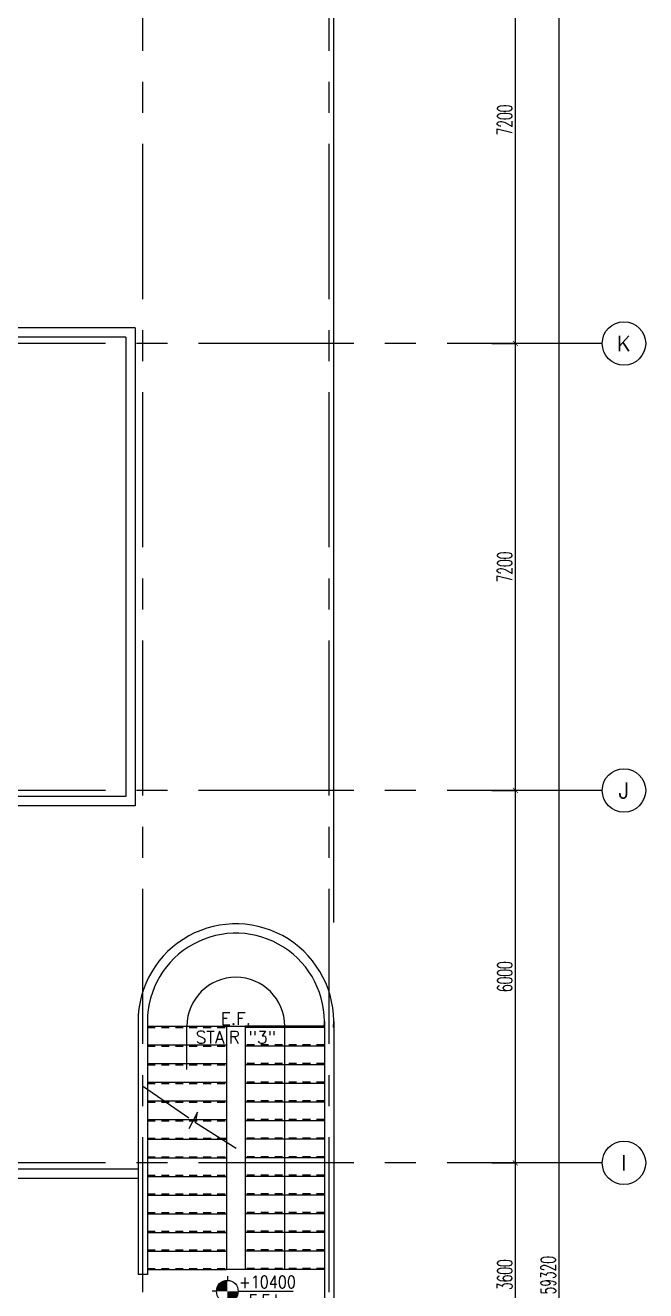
# Model space of a CAD drawing. Extents: x 0 to 93, y -1.5 to 78.
# Drawn here: x 82.98 to 92.97, y 34.56 to 54.94 of the extents above; entities that cross this region are included whole.
import ezdxf
from ezdxf.enums import TextEntityAlignment as Align

# ---------------------------------------------------------------- set-up
doc = ezdxf.new("R2010")
doc.units = 0
doc.header["$MEASUREMENT"] = 0
doc.header["$PDMODE"] = 34
doc.linetypes.add('CENTERX2', pattern=[4, 2.5, -0.5, 0.5, -0.5])
doc.linetypes.add('HIDDEN2', pattern=[0.1875, 0.125, -0.0625])
doc.layers.get('0').update_dxf_attribs({"color": 11, "linetype": 'CONTINUOUS'})
doc.layers.get('DEFPOINTS').update_dxf_attribs({"color": 11, "linetype": 'CONTINUOUS'})
for name, color, linetype in [('AX-CR', 11, 'CONTINUOUS'), ('AX-DIM', 11, 'CONTINUOUS'), ('AX-TXT', 11, 'CONTINUOUS'), ('AXES', 11, 'CENTERX2'), ('LEV-PL', 11, 'CONTINUOUS'), ('PROJ-L', 11, 'CONTINUOUS'), ('RM-NAME', 11, 'CONTINUOUS'), ('ROOF', 11, 'CONTINUOUS'), ('STR', 11, 'CONTINUOUS'), ('WALL', 11, 'CONTINUOUS')]:
    doc.layers.add(name, color=color, linetype=linetype)
doc.styles.add('ROMANS', font='ROMANS.shx', dxfattribs={"width": 0.6})
doc.styles.add('S', font='ROMANS.SHX')
doc.dimstyles.new('DIM-OUT', dxfattribs={"dimscale": 0, "dimtxt": 0.24, "dimasz": 0.08, "dimexe": 0.02, "dimexo": 0.02, "dimgap": 0.05, "dimtad": 1, "dimdec": 0, "dimlfac": 1000, "dimzin": 0, "dimdsep": 46, "dimtxsty": 'ROMANS', "dimblk1": 'ARCHTICK', "dimblk2": 'ARCHTICK', "dimsah": 1, "dimcen": 0.01, "dimdle": 0.08, "dimclrd": 7, "dimclre": 7, "dimclrt": 2, "dimadec": 0, "dimazin": 0, "dimtp": 2, "dimtm": 2, "dimtfac": 0.114286, "dimtdec": 0, "dimtix": 1, "dimtmove": 2, "dimatfit": 3, "dimldrblk": 'ARCHTICK', "dimfxl": 0, "dimtolj": 1, "dimtzin": 0, "dimarcsym": 0})

# ---------------------------------------------------------------- blocks, each defined once
blk = doc.blocks.new('_ARCHTICK')
at = {"color": 0, "linetype": 'ByBlock', "const_width": 0.15}
blk.add_lwpolyline([(-0.5, -0.5), (0.5, 0.5)], dxfattribs=at)
blk = doc.blocks.new('*D177')
at = {"layer": 'AX-DIM', "color": 7, "lineweight": -2}
for p, q in [((90.492, 49.82), (90.892, 49.82)), ((90.872, 49.9), (90.872, 42.54)), ((90.492, 42.62), (90.892, 42.62))]:
    blk.add_line(p, q, dxfattribs=at)
at = {"layer": 'DEFPOINTS', "color": 0}
for p in [(90.472, 49.82), (90.472, 42.62), (90.872, 42.62)]:
    blk.add_point(p, dxfattribs=at)
at = {"layer": 'AX-DIM', "color": 7, "lineweight": -2, "xscale": 0.08, "yscale": 0.08, "zscale": 0.08}
for p, rotation in [((90.872, 49.82), 90), ((90.872, 42.62), 270)]:
    blk.add_blockref('_ARCHTICK', p, dxfattribs=dict(at, rotation=rotation))
at = {"layer": 'AX-DIM', "color": 2, "insert": (90.702, 46.22), "char_height": 0.24, "attachment_point": 5, "rotation": 90, "style": 'ROMANS'}
blk.add_mtext('\\A1;7200', dxfattribs=at)
blk = doc.blocks.new('*D176')
at = {"layer": 'AX-DIM', "color": 7, "lineweight": -2}
for p, q in [((90.872, 57.1), (90.872, 49.74)), ((90.492, 57.02), (90.892, 57.02)), ((90.492, 49.82), (90.892, 49.82))]:
    blk.add_line(p, q, dxfattribs=at)
at = {"layer": 'DEFPOINTS', "color": 0}
for p in [(90.472, 57.02), (90.472, 49.82), (90.872, 49.82)]:
    blk.add_point(p, dxfattribs=at)
at = {"layer": 'AX-DIM', "color": 7, "lineweight": -2, "xscale": 0.08, "yscale": 0.08, "zscale": 0.08}
for p, rotation in [((90.872, 57.02), 90), ((90.872, 49.82), 270)]:
    blk.add_blockref('_ARCHTICK', p, dxfattribs=dict(at, rotation=rotation))
at = {"layer": 'AX-DIM', "color": 2, "insert": (90.702, 53.42), "char_height": 0.24, "attachment_point": 5, "rotation": 90, "style": 'ROMANS'}
blk.add_mtext('\\A1;7200', dxfattribs=at)
blk = doc.blocks.new('*D175')
at = {"layer": 'AX-DIM', "color": 7, "lineweight": -2}
blk.add_line((82.642, 76.648), (88.027, 76.648), dxfattribs=at)
at = {"layer": 'AX-DIM', "color": 11, "lineweight": -2}
for p, q in [((82.722, 75.968), (82.722, 76.668)), ((87.947, 40.49), (87.947, 76.668))]:
    blk.add_line(p, q, dxfattribs=at)
at = {"layer": 'DEFPOINTS', "color": 0}
for p in [(87.947, 76.648), (82.722, 75.948), (87.947, 40.47)]:
    blk.add_point(p, dxfattribs=at)
at = {"layer": 'AX-DIM', "color": 7, "lineweight": -2, "xscale": 0.08, "yscale": 0.08, "zscale": 0.08, "rotation": 180}
blk.add_blockref('_ARCHTICK', (82.722, 76.648), dxfattribs=at)
at = {"layer": 'AX-DIM', "color": 7, "lineweight": -2, "xscale": 0.08, "yscale": 0.08, "zscale": 0.08}
blk.add_blockref('_ARCHTICK', (87.947, 76.648), dxfattribs=at)
at = {"layer": 'AX-DIM', "color": 2, "insert": (85.334, 76.818), "char_height": 0.24, "attachment_point": 5, "style": 'ROMANS'}
blk.add_mtext('\\A1;5225', dxfattribs=at)
blk = doc.blocks.new('*D172')
at = {"layer": 'AX-DIM', "color": 7, "lineweight": -2}
for p, q in [((90.872, 36.7), (90.872, 32.94)), ((90.492, 36.62), (90.892, 36.62)), ((90.492, 33.02), (90.892, 33.02))]:
    blk.add_line(p, q, dxfattribs=at)
at = {"layer": 'DEFPOINTS', "color": 0}
for p in [(90.472, 36.62), (90.472, 33.02), (90.872, 33.02)]:
    blk.add_point(p, dxfattribs=at)
at = {"layer": 'AX-DIM', "color": 7, "lineweight": -2, "xscale": 0.08, "yscale": 0.08, "zscale": 0.08}
for p, rotation in [((90.872, 36.62), 90), ((90.872, 33.02), 270)]:
    blk.add_blockref('_ARCHTICK', p, dxfattribs=dict(at, rotation=rotation))
at = {"layer": 'AX-DIM', "color": 2, "insert": (90.702, 34.82), "char_height": 0.24, "attachment_point": 5, "rotation": 90, "style": 'ROMANS'}
blk.add_mtext('\\A1;3600', dxfattribs=at)
blk = doc.blocks.new('*D163')
at = {"layer": 'AX-DIM', "color": 7, "lineweight": -2}
for p, q in [((90.492, 42.62), (90.892, 42.62)), ((90.872, 42.7), (90.872, 36.54)), ((90.492, 36.62), (90.892, 36.62))]:
    blk.add_line(p, q, dxfattribs=at)
at = {"layer": 'DEFPOINTS', "color": 0}
for p in [(90.472, 42.62), (90.472, 36.62), (90.872, 36.62)]:
    blk.add_point(p, dxfattribs=at)
at = {"layer": 'AX-DIM', "color": 7, "lineweight": -2, "xscale": 0.08, "yscale": 0.08, "zscale": 0.08}
for p, rotation in [((90.872, 42.62), 90), ((90.872, 36.62), 270)]:
    blk.add_blockref('_ARCHTICK', p, dxfattribs=dict(at, rotation=rotation))
at = {"layer": 'AX-DIM', "color": 2, "insert": (90.702, 39.62), "char_height": 0.24, "attachment_point": 5, "rotation": 90, "style": 'ROMANS'}
blk.add_mtext('\\A1;6000', dxfattribs=at)
blk = doc.blocks.new('*D162')
at = {"layer": 'AX-DIM', "color": 7, "lineweight": -2}
for p, q in [((82.742, 64.47), (91.592, 64.47)), ((91.572, 64.55), (91.572, 5.07)), ((82.742, 5.15), (91.592, 5.15))]:
    blk.add_line(p, q, dxfattribs=at)
at = {"layer": 'DEFPOINTS', "color": 0}
for p in [(82.722, 64.47), (82.722, 5.15), (91.572, 5.15)]:
    blk.add_point(p, dxfattribs=at)
at = {"layer": 'AX-DIM', "color": 7, "lineweight": -2, "xscale": 0.08, "yscale": 0.08, "zscale": 0.08}
for p, rotation in [((91.572, 64.47), 90), ((91.572, 5.15), 270)]:
    blk.add_blockref('_ARCHTICK', p, dxfattribs=dict(at, rotation=rotation))
at = {"layer": 'AX-DIM', "color": 2, "insert": (91.402, 34.81), "char_height": 0.24, "attachment_point": 5, "rotation": 90, "style": 'ROMANS'}
blk.add_mtext('\\A1;59320', dxfattribs=at)
blk = doc.blocks.new('LEV1')
at = {"layer": 'LEV-PL'}
for p, q in [((0, 245), (0, 175)), ((-175, 0), (-245, 0)), ((175, 0), (1061, 0)), ((0, -175), (0, -245))]:
    blk.add_line(p, q, dxfattribs=at)
at = {"layer": 'LEV-PL', "const_width": 175}
for points in [[(-88, 0, -0.414214), (0, 88, -1)], [(88, 0, -0.414214), (0, -88, -1)]]:
    blk.add_lwpolyline(points, format="xyb", dxfattribs=at)
at = {"layer": 'LEV-PL'}
blk.add_circle((0, 0), 175, dxfattribs=at)
at = {"layer": 'LEV-PL', "color": 4, "style": 'S', "width": 0.85}
for tag, p in [('+0000', (646, 50)), ('F.F.L.', (646, -250))]:
    blk.add_attdef(tag, text='', height=200, dxfattribs=at).set_placement(p, align=Align.CENTER)
blk = doc.blocks.new('AXR')
at = {"layer": 'AX-CR'}
blk.add_circle((350, 0), 350, dxfattribs=at)
at = {"layer": 'AX-TXT', "style": 'ROMANS'}
blk.add_attdef('AX', text='', height=250, dxfattribs=at).set_placement((350, 0), align=Align.MIDDLE)

msp = doc.modelspace()

# ---------------------------------------------------------------- linework, layer by layer
for p, q in [((85.6151, 37.3402), (84.8837, 37.8479)), ((85.7555, 37.4388), (85.6151, 37.1699)), ((85.7204, 37.2634), (85.7555, 37.4388)), ((86.3756, 36.8543), (85.7204, 37.2634))]:
    msp.add_line(p, q)
at = {"layer": 'AXES'}
for p, q in [((84.8717, -1.4643), (84.8717, 77.3484)), ((87.8717, -1.4643), (87.8717, 77.3484)), ((92.2717, 49.82), (24.2317, 49.82)), ((92.2717, 42.62), (24.2317, 42.62)), ((92.2717, 36.62), (24.2317, 36.62))]:
    msp.add_line(p, q, dxfattribs=at)
at = {"layer": 'PROJ-L', "linetype": 'Continuous'}
for p, q in [((84.7474, 50.07), (82.5974, 50.07)), ((84.7474, 50.07), (84.7474, 42.37)), ((84.5974, 49.92), (82.5974, 49.92)), ((84.5974, 49.92), (84.5974, 42.52)), ((84.5974, 42.52), (82.5974, 42.52)), ((84.7474, 42.37), (82.5974, 42.37))]:
    msp.add_line(p, q, dxfattribs=at)
at = {"layer": 'ROOF'}
for p, q in [((86.2217, 38.8202), (86.5217, 38.8202)), ((86.2217, 38.8202), (86.2217, 34.9002)), ((86.5217, 38.8202), (86.5217, 34.9002)), ((84.7967, 36.52), (82.7217, 36.52)), ((84.7967, 36.37), (82.7217, 36.37)), ((86.5217, 34.9002), (86.2217, 34.9002))]:
    msp.add_line(p, q, dxfattribs=at)
at = {"layer": 'STR'}
for p, q in [((84.9467, 38.8202), (86.2217, 38.8202)), ((85.5842, 38.1271), (85.5842, 38.8226)), ((87.7967, 38.8202), (86.5217, 38.8202)), ((87.7967, 38.8002), (86.5217, 38.8002)), ((87.1592, 34.9002), (87.1592, 38.8226)), ((84.9467, 38.5202), (86.2217, 38.5202)), ((87.7967, 38.5002), (86.5217, 38.5002)), ((84.9467, 38.2202), (86.2217, 38.2202)), ((87.7967, 38.2002), (86.5217, 38.2002)), ((84.9467, 37.9202), (86.2217, 37.9202)), ((87.7967, 37.9002), (86.5217, 37.9002)), ((84.9467, 37.6202), (86.2217, 37.6202)), ((87.7967, 37.6002), (86.5217, 37.6002)), ((84.9467, 37.3202), (86.2217, 37.3202)), ((87.7967, 37.3002), (86.5217, 37.3002)), ((84.9467, 37.0002), (86.2217, 37.0002)), ((86.1099, 37.0202), (86.2217, 37.0202)), ((87.7967, 37.0002), (86.5217, 37.0002)), ((84.9467, 36.7002), (86.2217, 36.7002)), ((87.7967, 36.7002), (86.5217, 36.7002)), ((84.9467, 36.4002), (86.2217, 36.4002)), ((87.7967, 36.4002), (86.5217, 36.4002)), ((84.9467, 36.1002), (86.2217, 36.1002)), ((87.7967, 36.1002), (86.5217, 36.1002)), ((84.9467, 35.8002), (86.2217, 35.8002)), ((87.7967, 35.8002), (86.5217, 35.8002)), ((84.9467, 35.5002), (86.2217, 35.5002)), ((87.7967, 35.5002), (86.5217, 35.5002)), ((84.9467, 35.2002), (86.2217, 35.2002)), ((87.7967, 35.2002), (86.5217, 35.2002)), ((84.9467, 34.9002), (86.2217, 34.9002)), ((87.7967, 34.9002), (86.5217, 34.9002))]:
    msp.add_line(p, q, dxfattribs=at)
at = {"layer": 'STR', "linetype": 'HIDDEN2'}
for p, q in [((84.9467, 38.8002), (86.2217, 38.8002)), ((87.7967, 38.8202), (86.5217, 38.8202)), ((87.7967, 38.8002), (86.5217, 38.8002)), ((84.9467, 38.5002), (86.2217, 38.5002)), ((87.7967, 38.5202), (86.5217, 38.5202)), ((84.9467, 38.2002), (86.2217, 38.2002)), ((87.7967, 38.2202), (86.5217, 38.2202)), ((87.7967, 37.9202), (86.5217, 37.9202)), ((84.9467, 37.9002), (86.2217, 37.9002)), ((84.9467, 37.6002), (86.2217, 37.6002)), ((87.7967, 37.6202), (86.5217, 37.6202)), ((87.7967, 37.3202), (86.5217, 37.3202)), ((84.9467, 37.3002), (86.2217, 37.3002)), ((84.9467, 37.0202), (86.2217, 37.0202)), ((86.1419, 37.0002), (86.2217, 37.0002)), ((87.7967, 37.0202), (86.5217, 37.0202)), ((84.9467, 36.7202), (86.2217, 36.7202)), ((87.7967, 36.7202), (86.5217, 36.7202)), ((84.9467, 36.4202), (86.2217, 36.4202)), ((87.7967, 36.4202), (86.5217, 36.4202)), ((84.9467, 36.1202), (86.2217, 36.1202)), ((87.7967, 36.1202), (86.5217, 36.1202)), ((84.9467, 35.8202), (86.2217, 35.8202)), ((87.7967, 35.8202), (86.5217, 35.8202)), ((84.9467, 35.5202), (86.2217, 35.5202)), ((87.7967, 35.5202), (86.5217, 35.5202)), ((84.9467, 35.2202), (86.2217, 35.2202)), ((87.7967, 35.2202), (86.5217, 35.2202)), ((84.9467, 34.9202), (86.2217, 34.9202)), ((87.7967, 34.9202), (86.5217, 34.9202))]:
    msp.add_line(p, q, dxfattribs=at)
at = {"layer": 'STR'}
msp.add_arc((86.3717, 38.8226), 0.7875, 0, 180, dxfattribs=at)
at = {"layer": 'WALL'}
for p, q in [((84.7967, 38.8955), (84.7967, 34.82)), ((84.9467, 38.8955), (84.9467, 34.82)), ((87.7967, 38.8955), (87.7967, 33.27)), ((87.9467, 38.8955), (87.9467, 33.12)), ((84.9467, 34.82), (84.7967, 34.82))]:
    msp.add_line(p, q, dxfattribs=at)
for radius, start, end in [(1.575, 356.52974, 180), (1.425, 356.16393, 180.00002)]:
    msp.add_arc((86.3717, 38.8955), radius, start, end, dxfattribs=at)

# ---------------------------------------------------------------- block references
at = {"layer": 'AXES', "xscale": 0.001, "yscale": 0.001, "zscale": 0.001}
for p, values in [((92.2717, 49.82), {'AX': 'K'}), ((92.2717, 42.62), {'AX': 'J'}), ((92.2717, 36.62), {'AX': 'I'})]:
    msp.add_blockref('AXR', p, dxfattribs=at).add_auto_attribs(values)
at = {"layer": 'LEV-PL', "xscale": 0.001, "yscale": 0.001, "zscale": 0.001}
msp.add_blockref('LEV1', (86.2339, 34.5515), dxfattribs=at).add_auto_attribs({'F.F.L.': 'F.F.L.', '+0000': '+10400'})

# ---------------------------------------------------------------- texts
at = {"layer": 'RM-NAME', "style": 'ROMANS'}
for s, p in [('E.F.', (86.3714, 38.9445)), ('STAIR "3"', (86.3714, 38.6445))]:
    msp.add_text(s, height=0.2, dxfattribs=at).set_placement(p, align=Align.MIDDLE)

# ---------------------------------------------------------------- dimensions: what is measured, and where the dimension line sits
at = {"layer": 'AX-DIM'}
dim = msp.add_linear_dim(base=(87.9467, 76.6484), p1=(82.7217, 75.9484), p2=(87.9467, 40.47), dimstyle='DIM-OUT', override={"dimscale": 1, "dimclre": 11}, dxfattribs=at)
dim.commit()
dim.dimension.update_dxf_attribs({"geometry": '*D175', "text_midpoint": (85.3342, 76.8184)})
for base, p1, p2, picture, middle in [((91.5717, 5.15), (82.7217, 64.47), (82.7217, 5.15), '*D162', (91.4017, 34.81)), ((90.8717, 49.82), (90.4717, 57.02), (90.4717, 49.82), '*D176', (90.7017, 53.42)), ((90.8717, 42.62), (90.4717, 49.82), (90.4717, 42.62), '*D177', (90.7017, 46.22)), ((90.8717, 36.62), (90.4717, 42.62), (90.4717, 36.62), '*D163', (90.7017, 39.62)), ((90.8717, 33.02), (90.4717, 36.62), (90.4717, 33.02), '*D172', (90.7017, 34.82))]:
    dim = msp.add_linear_dim(base=base, p1=p1, p2=p2, angle=270, dimstyle='DIM-OUT', override={"dimscale": 1}, dxfattribs=at)
    dim.commit()
    dim.dimension.update_dxf_attribs({"geometry": picture, "text_midpoint": middle})

doc.saveas('drawing.dxf')
